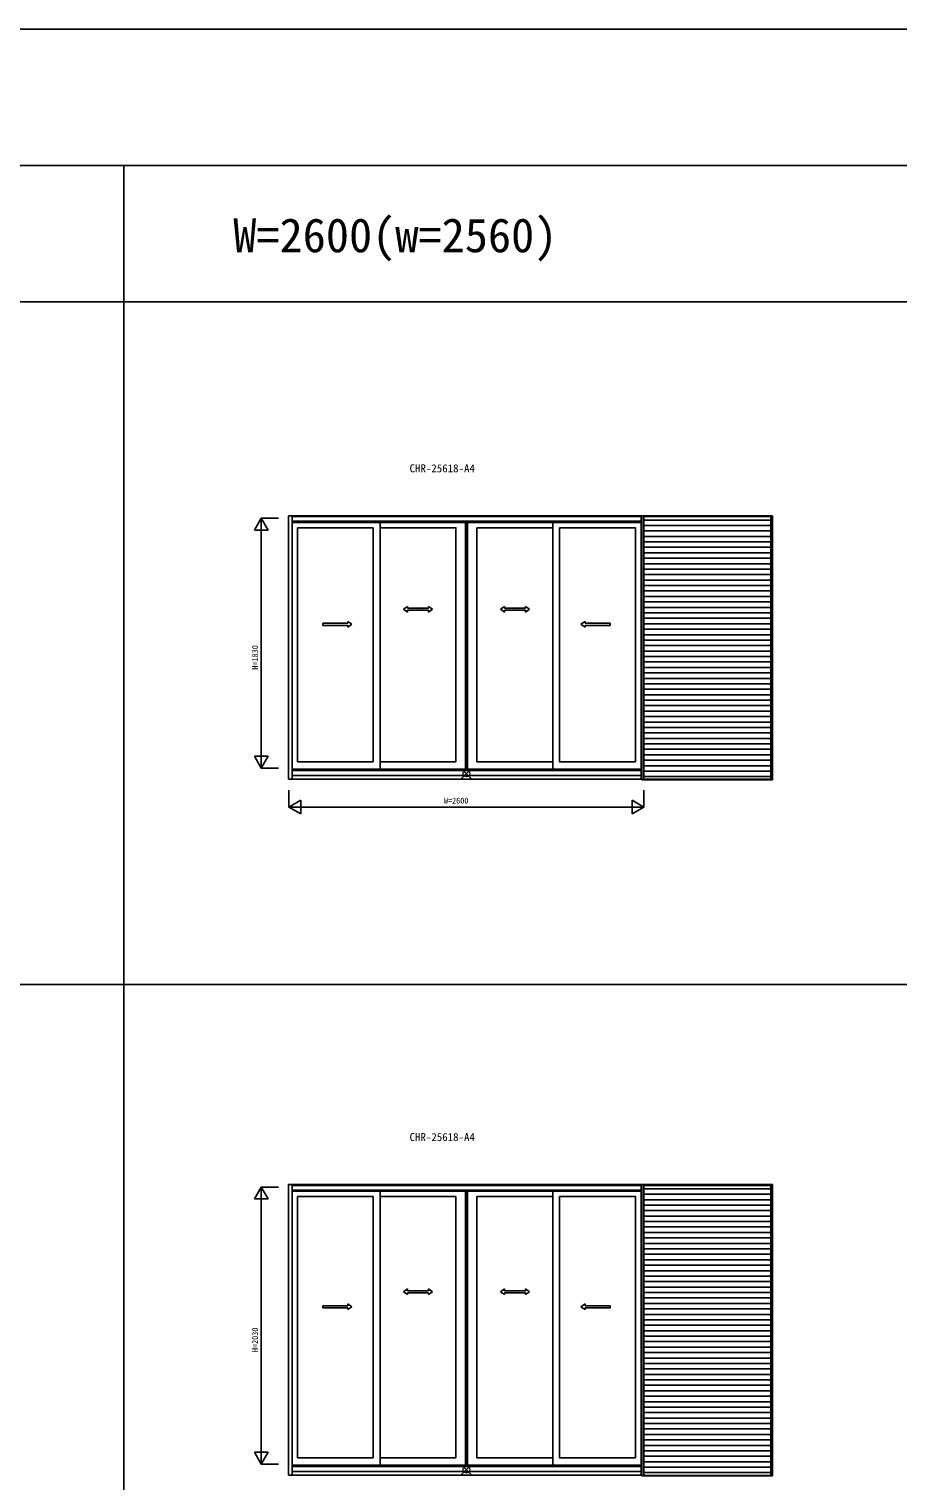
# Model space of a CAD drawing. Units: millimetres, scale not verified. Extents: x -27506 to 27500, y -20006 to 20000.
# Drawn here: x 8405 to 14770, y 9362 to 20000 of the extents above; entities that cross this region are included whole.
import ezdxf
from ezdxf.enums import TextEntityAlignment as Align

# ---------------------------------------------------------------- set-up
doc = ezdxf.new("R2010")
doc.units = ezdxf.units.MM
doc.header["$LTSCALE"] = 24
for name, color, linetype in [('0-0_0', 7, 'Continuous'), ('0-1_YKK_A1', 4, 'Continuous'), ('0-2_YKK_A2', 3, 'Continuous'), ('0-7_YKK_F1', 7, 'Continuous'), ('0-9_YKK_N1', 2, 'Continuous')]:
    doc.layers.add(name, color=color, linetype=linetype)
doc.layers.add('0-8_YKK_IN', color=1, linetype='Continuous', lineweight=18)
doc.styles.add('ＭＳ ゴシック', font='')
doc.styles.get('ＭＳ ゴシック').set_extended_font_data('MS Gothic')

msp = doc.modelspace()

# ---------------------------------------------------------------- linework, layer by layer
at = {"layer": '0-1_YKK_A1'}
for p, q in [((10305.7, 16433.27), (12893.5, 16433.27)), ((10305.7, 16433.27), (10305.7, 14504.7)), ((10331, 16433.27), (10331, 14504.7)), ((10331, 16427.5), (12888.5, 16427.5)), ((10331, 16393), (12888.5, 16393)), ((10331, 16384), (12888.5, 16384)), ((10975.75, 14578.2), (10975.75, 16384)), ((11601, 14578.2), (11601, 16384)), ((11603, 14578.2), (11603, 16384)), ((11616, 14578.2), (11616, 16384)), ((12241.25, 14578.2), (12241.25, 16384)), ((12888.5, 16433.27), (12888.5, 14504.7)), ((10370.51, 14631), (10370.51, 16346)), ((10925.75, 16346), (10370.51, 16346)), ((10925.75, 16346), (10925.75, 14631)), ((12241.25, 16346), (11686, 16346)), ((11686, 14631), (11686, 16346)), ((12291.25, 16346), (12846.5, 16346)), ((12291.25, 16346), (12291.25, 14631)), ((12846.5, 14631), (12846.5, 16346)), ((11176.71, 15768.37), (11146.71, 15748.37)), ((11176.71, 15728.37), (11146.71, 15748.37)), ((11176.71, 15768.37), (11176.71, 15755.87)), ((11176.71, 15755.87), (11330.04, 15755.89)), ((11330.03, 15768.39), (11360.04, 15748.4)), ((11330.03, 15768.39), (11330.04, 15755.89)), ((11330.05, 15728.39), (11360.04, 15748.4)), ((11886.97, 15768.38), (11856.96, 15748.39)), ((11886.95, 15728.39), (11856.96, 15748.39)), ((11886.97, 15768.38), (11886.96, 15755.88)), ((12040.29, 15755.86), (11886.96, 15755.89)), ((12040.29, 15768.36), (12070.29, 15748.36)), ((12040.29, 15768.36), (12040.29, 15755.86)), ((12040.29, 15728.36), (12070.29, 15748.36)), ((10557.46, 15645.88), (10738.8, 15645.87)), ((10557.46, 15645.88), (10557.46, 15630.88)), ((10738.79, 15618.37), (10768.79, 15638.37)), ((10738.8, 15658.36), (10768.79, 15638.37)), ((10738.8, 15658.36), (10738.8, 15645.87)), ((11176.71, 15740.87), (11330.05, 15740.89)), ((11176.71, 15740.87), (11176.71, 15728.37)), ((11330.05, 15740.89), (11330.05, 15728.39)), ((12040.29, 15740.86), (11886.95, 15740.89)), ((11886.95, 15740.89), (11886.95, 15728.39)), ((12040.29, 15740.86), (12040.29, 15728.36)), ((12477.21, 15658.37), (12447.21, 15638.37)), ((12477.21, 15618.37), (12447.21, 15638.37)), ((12477.21, 15658.37), (12477.21, 15645.87)), ((12660.55, 15645.88), (12477.21, 15645.87)), ((12660.55, 15645.88), (12660.55, 15630.88)), ((10557.45, 15630.88), (10738.79, 15630.87)), ((10738.79, 15630.87), (10738.79, 15618.37)), ((12660.55, 15630.88), (12477.21, 15630.87)), ((12477.21, 15630.87), (12477.21, 15618.37)), ((10331, 14578.2), (12888.5, 14578.2)), ((10925.75, 14631), (10370.51, 14631)), ((11531, 14631), (10975.75, 14631)), ((12241.25, 14631), (11686, 14631)), ((12291.25, 14631), (12846.5, 14631)), ((10305.7, 14504.7), (12893.5, 14504.7)), ((10331, 14568.2), (12888.5, 14568.2)), ((10331, 14530.2), (12888.5, 14530.2)), ((10305.7, 11533.27), (12893.5, 11533.27)), ((10305.7, 11533.27), (10305.7, 9404.7)), ((10331, 11533.27), (10331, 9404.7)), ((10331, 11527.5), (12888.5, 11527.5)), ((10331, 11493), (12888.5, 11493)), ((12888.5, 11533.27), (12888.5, 9404.7)), ((10331, 11484), (12888.5, 11484)), ((10370.51, 9531), (10370.51, 11446)), ((10925.75, 11446), (10370.51, 11446)), ((10925.75, 11446), (10925.75, 9531)), ((10975.75, 9478.2), (10975.75, 11484)), ((11531, 11446), (10975.75, 11446)), ((11531, 9531), (11531, 11446)), ((11601, 9478.2), (11601, 11484)), ((11603, 9478.2), (11603, 11484)), ((11616, 9478.2), (11616, 11484)), ((12241.25, 11446), (11686, 11446)), ((11686, 9531), (11686, 11446)), ((12241.25, 9478.2), (12241.25, 11484)), ((12291.25, 11446), (12846.5, 11446)), ((12291.25, 11446), (12291.25, 9531)), ((12846.5, 9531), (12846.5, 11446)), ((11176.71, 10768.37), (11146.71, 10748.37)), ((11176.71, 10728.37), (11146.71, 10748.37)), ((11176.71, 10768.37), (11176.71, 10755.87)), ((11176.71, 10755.87), (11330.04, 10755.89)), ((11330.03, 10768.39), (11360.04, 10748.4)), ((11330.03, 10768.39), (11330.04, 10755.89)), ((11330.05, 10728.39), (11360.04, 10748.4)), ((11886.97, 10768.38), (11856.96, 10748.39)), ((11886.95, 10728.39), (11856.96, 10748.39)), ((11886.97, 10768.38), (11886.96, 10755.88)), ((12040.29, 10755.86), (11886.96, 10755.89)), ((12040.29, 10768.36), (12070.29, 10748.36)), ((12040.29, 10768.36), (12040.29, 10755.86)), ((12040.29, 10728.36), (12070.29, 10748.36)), ((10557.46, 10645.88), (10738.8, 10645.87)), ((10557.46, 10645.88), (10557.46, 10630.88)), ((10738.79, 10618.37), (10768.79, 10638.37)), ((10738.8, 10658.36), (10768.79, 10638.37)), ((10738.8, 10658.36), (10738.8, 10645.87)), ((11176.71, 10740.87), (11330.05, 10740.89)), ((11176.71, 10740.87), (11176.71, 10728.37)), ((11330.05, 10740.89), (11330.05, 10728.39)), ((12040.29, 10740.86), (11886.95, 10740.89)), ((11886.95, 10740.89), (11886.95, 10728.39)), ((12040.29, 10740.86), (12040.29, 10728.36)), ((12477.21, 10658.37), (12447.21, 10638.37)), ((12477.21, 10618.37), (12447.21, 10638.37)), ((12477.21, 10658.37), (12477.21, 10645.87)), ((12660.55, 10645.88), (12477.21, 10645.87)), ((12660.55, 10645.88), (12660.55, 10630.88)), ((10557.45, 10630.88), (10738.79, 10630.87)), ((10738.79, 10630.87), (10738.79, 10618.37)), ((12660.55, 10630.88), (12477.21, 10630.87)), ((12477.21, 10630.87), (12477.21, 10618.37)), ((10331, 9478.2), (12888.5, 9478.2)), ((10331, 9468.2), (12888.5, 9468.2)), ((10925.75, 9531), (10370.51, 9531)), ((11531, 9531), (10975.75, 9531)), ((12241.25, 9531), (11686, 9531)), ((12291.25, 9531), (12846.5, 9531)), ((10305.7, 9404.7), (12893.5, 9404.7)), ((10331, 9430.2), (12888.5, 9430.2))]:
    msp.add_line(p, q, dxfattribs=at)
msp.add_lwpolyline([(11531, 14631), (11531, 16346), (10975.75, 16346)], dxfattribs=at)
at = {"layer": '0-2_YKK_A2'}
for p, q in [((12893.5, 14499.2), (12893.5, 16433.27)), ((12893.5, 16433.27), (13851.5, 16433.27)), ((12907.5, 14499.2), (12907.5, 16433.27)), ((13837.5, 16427.5), (12907.5, 16427.5)), ((12907.5, 16402.5), (13837.5, 16402.5)), ((13837.5, 16433.27), (13837.5, 14499.2)), ((13851.5, 16433.27), (13851.5, 14499.2)), ((13837.5, 16362.5), (12907.5, 16362.5)), ((13837.5, 16322.5), (12907.5, 16322.5)), ((13837.5, 16282.5), (12907.5, 16282.5)), ((13837.5, 16242.5), (12907.5, 16242.5)), ((13837.5, 16202.5), (12907.5, 16202.5)), ((13837.5, 16162.5), (12907.5, 16162.5)), ((13837.5, 16122.5), (12907.5, 16122.5)), ((13837.5, 16082.5), (12907.5, 16082.5)), ((13837.5, 16042.5), (12907.5, 16042.5)), ((13837.5, 16002.5), (12907.5, 16002.5)), ((13837.5, 15962.5), (12907.5, 15962.5)), ((13837.5, 15922.5), (12907.5, 15922.5)), ((13837.5, 15882.5), (12907.5, 15882.5)), ((13837.5, 15842.5), (12907.5, 15842.5)), ((13837.5, 15802.5), (12907.5, 15802.5)), ((13837.5, 15762.5), (12907.5, 15762.5)), ((13837.5, 15722.5), (12907.5, 15722.5)), ((13837.5, 15682.5), (12907.5, 15682.5)), ((13837.5, 15642.5), (12907.5, 15642.5)), ((13837.5, 15602.5), (12907.5, 15602.5)), ((13837.5, 15562.5), (12907.5, 15562.5)), ((13837.5, 15522.5), (12907.5, 15522.5)), ((13837.5, 15482.5), (12907.5, 15482.5)), ((13837.5, 15442.5), (12907.5, 15442.5)), ((13837.5, 15402.5), (12907.5, 15402.5)), ((13837.5, 15362.5), (12907.5, 15362.5)), ((13837.5, 15322.5), (12907.5, 15322.5)), ((13837.5, 15282.5), (12907.5, 15282.5)), ((13837.5, 15242.5), (12907.5, 15242.5)), ((13837.5, 15202.5), (12907.5, 15202.5)), ((13837.5, 15162.5), (12907.5, 15162.5)), ((13837.5, 15122.5), (12907.5, 15122.5)), ((13837.5, 15082.5), (12907.5, 15082.5)), ((13837.5, 15042.5), (12907.5, 15042.5)), ((13837.5, 15002.5), (12907.5, 15002.5)), ((13837.5, 14962.5), (12907.5, 14962.5)), ((13837.5, 14922.5), (12907.5, 14922.5)), ((13837.5, 14882.5), (12907.5, 14882.5)), ((13837.5, 14842.5), (12907.5, 14842.5)), ((13837.5, 14802.5), (12907.5, 14802.5)), ((13837.5, 14762.5), (12907.5, 14762.5)), ((13837.5, 14722.5), (12907.5, 14722.5)), ((13837.5, 14682.5), (12907.5, 14682.5)), ((13837.5, 14642.5), (12907.5, 14642.5)), ((13837.5, 14602.5), (12907.5, 14602.5)), ((12893.5, 14499.2), (13851.5, 14499.2)), ((13837.5, 14562.5), (12907.5, 14562.5)), ((13837.5, 14522.5), (12907.5, 14522.5)), ((13837.5, 14502.7), (12907.5, 14502.7)), ((12893.5, 9399.2), (12893.5, 11533.27)), ((12893.5, 11533.27), (13851.5, 11533.27)), ((12907.5, 9399.2), (12907.5, 11533.27)), ((13837.5, 11527.5), (12907.5, 11527.5)), ((12907.5, 11502.5), (13837.5, 11502.5)), ((13837.5, 11533.27), (13837.5, 9399.2)), ((13851.5, 11533.27), (13851.5, 9399.2)), ((13837.5, 11462.5), (12907.5, 11462.5)), ((13837.5, 11422.5), (12907.5, 11422.5)), ((13837.5, 11382.5), (12907.5, 11382.5)), ((13837.5, 11342.5), (12907.5, 11342.5)), ((13837.5, 11302.5), (12907.5, 11302.5)), ((13837.5, 11262.5), (12907.5, 11262.5)), ((13837.5, 11222.5), (12907.5, 11222.5)), ((13837.5, 11182.5), (12907.5, 11182.5)), ((13837.5, 11142.5), (12907.5, 11142.5)), ((13837.5, 11102.5), (12907.5, 11102.5)), ((13837.5, 11062.5), (12907.5, 11062.5)), ((13837.5, 11022.5), (12907.5, 11022.5)), ((13837.5, 10982.5), (12907.5, 10982.5)), ((13837.5, 10942.5), (12907.5, 10942.5)), ((13837.5, 10902.5), (12907.5, 10902.5)), ((13837.5, 10862.5), (12907.5, 10862.5)), ((13837.5, 10822.5), (12907.5, 10822.5)), ((13837.5, 10782.5), (12907.5, 10782.5)), ((13837.5, 10742.5), (12907.5, 10742.5)), ((13837.5, 10702.5), (12907.5, 10702.5)), ((13837.5, 10662.5), (12907.5, 10662.5)), ((13837.5, 10622.5), (12907.5, 10622.5)), ((13837.5, 10582.5), (12907.5, 10582.5)), ((13837.5, 10542.5), (12907.5, 10542.5)), ((13837.5, 10502.5), (12907.5, 10502.5)), ((13837.5, 10462.5), (12907.5, 10462.5)), ((13837.5, 10422.5), (12907.5, 10422.5)), ((13837.5, 10382.5), (12907.5, 10382.5)), ((13837.5, 10342.5), (12907.5, 10342.5)), ((13837.5, 10302.5), (12907.5, 10302.5)), ((13837.5, 10262.5), (12907.5, 10262.5)), ((13837.5, 10222.5), (12907.5, 10222.5)), ((13837.5, 10182.5), (12907.5, 10182.5)), ((13837.5, 10142.5), (12907.5, 10142.5)), ((13837.5, 10102.5), (12907.5, 10102.5)), ((13837.5, 10062.5), (12907.5, 10062.5)), ((13837.5, 10022.5), (12907.5, 10022.5)), ((13837.5, 9982.5), (12907.5, 9982.5)), ((13837.5, 9942.5), (12907.5, 9942.5)), ((13837.5, 9902.5), (12907.5, 9902.5)), ((13837.5, 9862.5), (12907.5, 9862.5)), ((13837.5, 9822.5), (12907.5, 9822.5)), ((13837.5, 9782.5), (12907.5, 9782.5)), ((13837.5, 9742.5), (12907.5, 9742.5)), ((13837.5, 9702.5), (12907.5, 9702.5)), ((13837.5, 9662.5), (12907.5, 9662.5)), ((13837.5, 9622.5), (12907.5, 9622.5)), ((13837.5, 9582.5), (12907.5, 9582.5)), ((13837.5, 9542.5), (12907.5, 9542.5)), ((13837.5, 9502.5), (12907.5, 9502.5)), ((12893.5, 9399.2), (13851.5, 9399.2)), ((13837.5, 9462.5), (12907.5, 9462.5)), ((13837.5, 9422.5), (12907.5, 9422.5)), ((13837.5, 9402.7), (12907.5, 9402.7))]:
    msp.add_line(p, q, dxfattribs=at)
at = {"layer": '0-7_YKK_F1'}
for p, q in [((-27500, 20000), (27500, 20000)), ((-27500, 19000), (26500, 19000)), ((9100, -20000), (9100, 19000)), ((-27500, 18000), (26500, 18000)), ((-27500, 13000), (26500, 13000))]:
    msp.add_line(p, q, dxfattribs=at)
at = {"layer": '0-8_YKK_IN'}
for p, q in [((11643.86, 14509.84), (11573.14, 14580.55)), ((11643.86, 14580.55), (11573.14, 14509.84)), ((11643.86, 9409.84), (11573.14, 9480.55)), ((11643.86, 9480.55), (11573.14, 9409.84))]:
    msp.add_line(p, q, dxfattribs=at)
for centre in [(11608.5, 14545.2), (11608.5, 9445.2)]:
    msp.add_circle(centre, 25, dxfattribs=at)
at = {"layer": '0-9_YKK_N1'}
for p, q in [((10055.7, 16328.4), (10105.7, 16415)), ((10105.7, 16415), (10105.7, 14585)), ((10105.7, 16415), (10230.7, 16415)), ((10155.7, 16328.4), (10105.7, 16415)), ((10055.7, 16328.4), (10155.7, 16328.4)), ((10055.7, 14671.6), (10155.7, 14671.6)), ((10055.7, 14671.6), (10105.7, 14585)), ((10105.7, 14585), (10155.7, 14671.6)), ((10105.7, 14585), (10230.7, 14585)), ((10308.5, 14299.2), (12908.5, 14299.2)), ((10395.1, 14249.2), (10308.5, 14299.2)), ((10395.1, 14249.2), (10395.1, 14349.2)), ((12821.9, 14249.2), (12821.9, 14349.2)), ((12821.9, 14249.2), (12908.5, 14299.2)), ((10055.7, 11428.4), (10105.7, 11515)), ((10105.7, 11515), (10105.7, 9485)), ((10105.7, 11515), (10230.7, 11515)), ((10155.7, 11428.4), (10105.7, 11515)), ((10055.7, 11428.4), (10155.7, 11428.4)), ((10055.7, 9571.6), (10155.7, 9571.6)), ((10055.7, 9571.6), (10105.7, 9485)), ((10105.7, 9485), (10155.7, 9571.6)), ((10105.7, 9485), (10230.7, 9485))]:
    msp.add_line(p, q, dxfattribs=at)
for points in [[(10308.5, 14424.2), (10308.5, 14299.2), (10395.1, 14349.2)], [(12908.5, 14424.2), (12908.5, 14299.2), (12821.9, 14349.2)]]:
    msp.add_lwpolyline(points, dxfattribs=at)

# ---------------------------------------------------------------- texts
at = {"layer": '0-0_0', "color": 3, "style": 'ＭＳ ゴシック'}
msp.add_text('W=2600(w=2560)', height=249.3, dxfattribs=at).set_placement((9900.55, 18289.62), align=Align.BOTTOM_LEFT)
at = {"layer": '0-0_0', "style": 'ＭＳ ゴシック'}
for p in [(11191.92, 16734.47), (11191.92, 11834.47)]:
    msp.add_text('CHR-25618-A4', height=58.65, dxfattribs=at).set_placement(p, align=Align.BOTTOM_LEFT)
at = {"layer": '0-9_YKK_N1', "style": 'ＭＳ ゴシック'}
for s, p in [('H=1830', (10095.2, 15305.96)), ('H=2030', (10095.2, 10305.96))]:
    msp.add_text(s, height=43.99, rotation=90, dxfattribs=at).set_placement(p, align=Align.BOTTOM_LEFT)
msp.add_text('W=2600', height=43.99, dxfattribs=at).set_placement((11443.5, 14311.2), align=Align.BOTTOM_LEFT)

doc.saveas('drawing.dxf')
